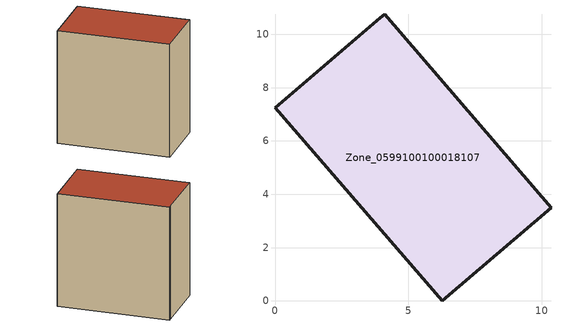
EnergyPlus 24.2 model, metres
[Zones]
Zone_0599100100018107
 floor ground (C_G): 4.11,10.76 10.35,3.5 6.28,0 0,7.25 3.95,10.62 z3.06
 wall outside (C_F): 6.28,0 10.35,3.5 4.11,10.76 3.95,10.62 0,7.25 6.28,0 z3.06:13.01
 roof outside (C_R): 10.35,3.5 4.11,10.76 3.95,10.62 0,7.25 6.28,0 z13.01
[BUILDING]
Pand.0599100100018107: North Axis=0; Terrain=City; Loads Convergence Tolerance Value=0.04; Temperature Convergence Tolerance Value=0.4; Solar Distribution=FullExterior; Maximum Number of Warmup Days=25; Minimum Number of Warmup Days=1
[Site:Location]
Rotterdam.The.Hague.AP_ZH_NLD Design_Conditions: Latitude=51.96; Longitude=4.45; Time Zone=1; Elevation=-4.5
[SITE:GROUNDTEMPERATURE:BUILDINGSURFACE]
18, 18, 18, 18, 18, 18, 18, 18, 18, 18, 18, 18
[MATERIAL] Thermal Absorptance=0.9; Solar Absorptance=0.7; Visible Absorptance=0.7
Name | Roughness | Thickness | Conductivity | Density | Specific Heat
G.TI.2015-2018 | MediumSmooth | 0.15 | 0.0428571 | 540 | 1210
F.TI.2015-2018 | Rough | 0.3 | 0.0666667 | 1920 | 840
R.TI.2015-2018 | MediumRough | 0.2 | 0.0333333 | 1500 | 1000
[CONSTRUCTION]
C_G: G.TI.2015-2018
C_F: F.TI.2015-2018
C_R: R.TI.2015-2018
[ZONE]
Zone_0599100100018107: Type=1; Multiplier=1; Ceiling Height=Autocalculate; Volume=Autocalculate; Floor Area=autocalculate; Part of Total Floor Area=Yes
[ZONEINFILTRATION:DESIGNFLOWRATE]
Infil_Zone_0599100100018107: Zone or ZoneList or Space or SpaceList=Zone_0599100100018107; Schedule=AlwaysOn; Design Flow Rate Calculation Method=Flow/Area; Flow Rate per Floor Area=0.0015; Constant Term Coefficient=1; Temperature Term Coefficient=0; Velocity Term Coefficient=0; Velocity Squared Term Coefficient=0
[HVACTEMPLATE:ZONE:IDEALLOADSAIRSYSTEM]
Zone_0599100100018107: Maximum Heating Supply Air Temperature=50; Minimum Cooling Supply Air Temperature=13; Maximum Heating Supply Air Humidity Ratio=0.0156; Minimum Cooling Supply Air Humidity Ratio=0.0077; Heating Limit=NoLimit; Cooling Limit=NoLimit; Dehumidification Control Type=ConstantSensibleHeatRatio; Cooling Sensible Heat Ratio=0.7; Dehumidification Setpoint=60; Humidification Control Type=None; Humidification Setpoint=30; Outdoor Air Method=None; Outdoor Air Flow Rate per Person=0.00944; Outdoor Air Flow Rate per Zone Floor Area=0; Outdoor Air Flow Rate per Zone=0; Demand Controlled Ventilation Type=None; Outdoor Air Economizer Type=NoEconomizer; Heat Recovery Type=None; Sensible Heat Recovery Effectiveness=0.7; Latent Heat Recovery Effectiveness=0.65
[ZONECONTROL:THERMOSTAT]
ThermostatControl_Zone_0599100100018107: Zone or ZoneList=Zone_0599100100018107; Control Type Schedule=DualSetpointControlType; Control 1=Thermostat_Zone_0599100100018107; Temperature Difference Between Cutout And Setpoint=0
[THERMOSTATSETPOINT:DUALSETPOINT]
Thermostat_Zone_0599100100018107: Heating Setpoint Temperature Schedule=HeatingSetpoint_Zone_0599100100018107; Cooling Setpoint Temperature Schedule=CoolingSetpoint_Zone_0599100100018107
[SCHEDULE:COMPACT]
HeatingSetpoint_Zone_0599100100018107: Through: 12/31, For: AllDays, Until: 24:00, 21
CoolingSetpoint_Zone_0599100100018107: Through: 12/31, For: AllDays, Until: 24:00, 24
DualSetpointControlType: Through: 12/31, For: AllDays, Until: 24:00, 4
AlwaysOn: Through: 12/31, For: AllDays, Until: 24:00, 1
